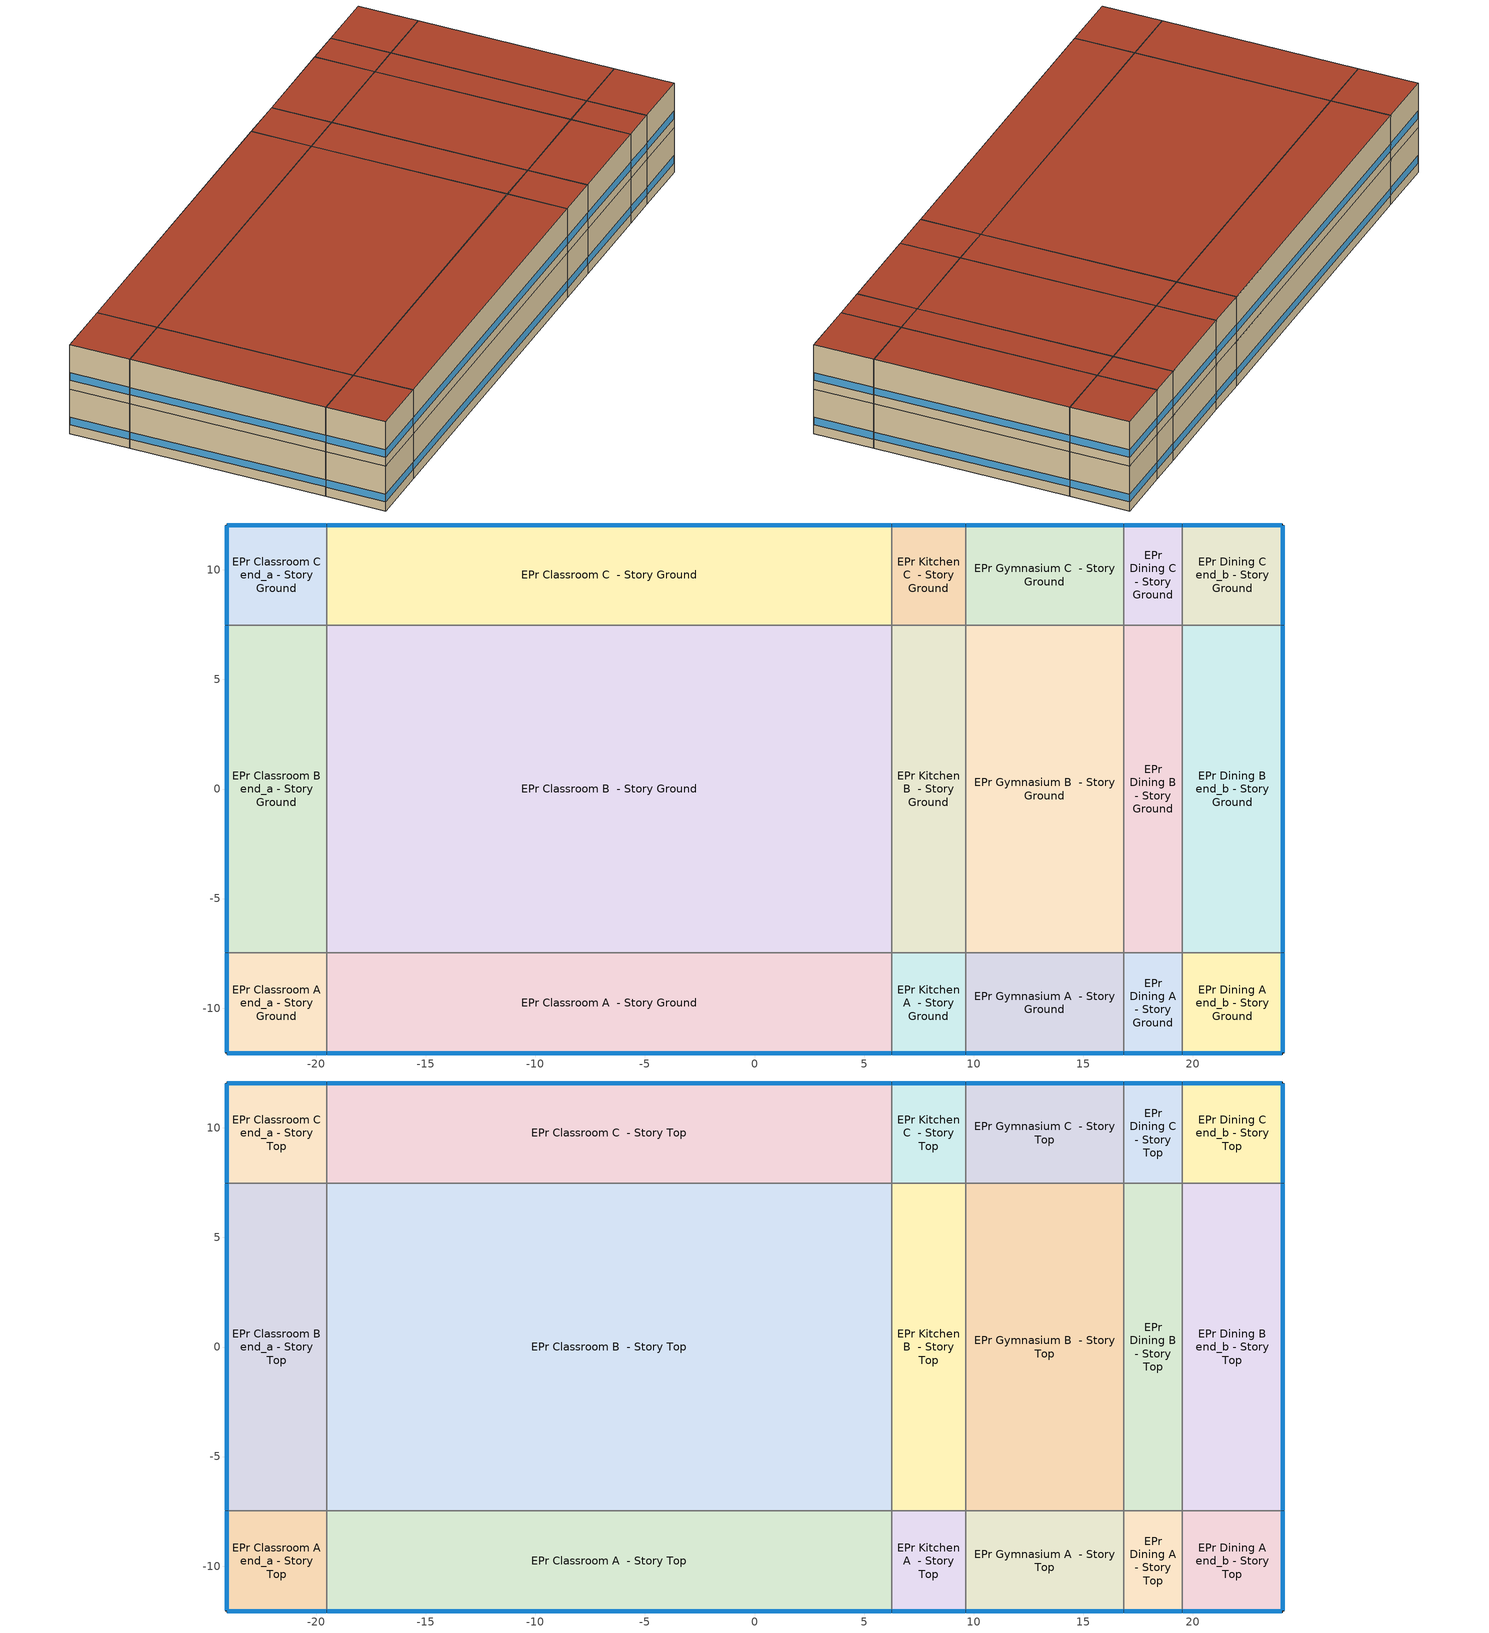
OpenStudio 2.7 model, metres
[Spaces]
EPr Classroom A end_a - Story Ground
 floor ground: -24.1,-12.05 -24.1,-7.48 -19.52,-7.48 -19.52,-12.05 z0
 wall outside: -24.1,-7.48 -24.1,-12.05 -19.52,-12.05 z0:3.66
 wall to EPr Classroom B end_a - Story Ground: -19.52,-7.48 -24.1,-7.48 z0:3.66
 wall to EPr Classroom A  - Story Ground: -19.52,-12.05 -19.52,-7.48 z0:3.66
 window: -24.1,-7.5 -24.1,-12.02 / -24.07,-12.05 -19.55,-12.05 z0.76:1.35
EPr Classroom B end_a - Story Ground
 floor ground: -24.1,-7.48 -24.1,7.48 -19.52,7.48 -19.52,-7.48 z0
 wall outside: -24.1,7.48 -24.1,-7.48 z0:3.66
 wall to EPr Classroom C end_a - Story Ground: -19.52,7.48 -24.1,7.48 z0:3.66
 wall to EPr Classroom B  - Story Ground: -19.52,-7.48 -19.52,7.48 z0:3.66
 window: -24.1,7.45 -24.1,-7.45 z0.76:1.35
EPr Classroom C end_a - Story Ground
 floor ground: -24.1,7.48 -24.1,12.05 -19.52,12.05 -19.52,7.48 z0
 wall outside: -19.52,12.05 -24.1,12.05 -24.1,7.48 z0:3.66
 wall to EPr Classroom C  - Story Ground: -19.52,7.48 -19.52,12.05 z0:3.66
 window: -24.1,12.02 -24.1,7.5 / -19.55,12.05 -24.07,12.05 z0.76:1.35
EPr Classroom A  - Story Ground
 floor ground: -19.52,-12.05 -19.52,-7.48 6.26,-7.48 6.26,-12.05 z0
 wall outside: -19.52,-12.05 6.26,-12.05 z0:3.66
 wall to EPr Classroom B  - Story Ground: 6.26,-7.48 -19.52,-7.48 z0:3.66
 wall to EPr Kitchen A  - Story Ground: 6.26,-12.05 6.26,-7.48 z0:3.66
 window: -19.5,-12.05 6.23,-12.05 z0.76:1.35
EPr Classroom B  - Story Ground
 floor ground: -19.52,-7.48 -19.52,7.48 6.26,7.48 6.26,-7.48 z0
 wall to EPr Classroom C  - Story Ground: 6.26,7.48 -19.52,7.48 z0:3.66
 wall to EPr Kitchen B  - Story Ground: 6.26,-7.48 6.26,7.48 z0:3.66
EPr Classroom C  - Story Ground
 floor ground: -19.52,7.48 -19.52,12.05 6.26,12.05 6.26,7.48 z0
 wall outside: 6.26,12.05 -19.52,12.05 z0:3.66
 wall to EPr Kitchen C  - Story Ground: 6.26,7.48 6.26,12.05 z0:3.66
 window: 6.23,12.05 -19.5,12.05 z0.76:1.35
EPr Kitchen A  - Story Ground
 floor ground: 6.26,-12.05 6.26,-7.48 9.63,-7.48 9.63,-12.05 z0
 wall outside: 6.26,-12.05 9.63,-12.05 z0:3.66
 wall to EPr Kitchen B  - Story Ground: 9.63,-7.48 6.26,-7.48 z0:3.66
 wall to EPr Gymnasium A  - Story Ground: 9.63,-12.05 9.63,-7.48 z0:3.66
 window: 6.29,-12.05 9.61,-12.05 z0.76:1.36
EPr Kitchen B  - Story Ground
 floor ground: 6.26,-7.48 6.26,7.48 9.63,7.48 9.63,-7.48 z0
 wall to EPr Kitchen C  - Story Ground: 9.63,7.48 6.26,7.48 z0:3.66
 wall to EPr Gymnasium B  - Story Ground: 9.63,-7.48 9.63,7.48 z0:3.66
EPr Kitchen C  - Story Ground
 floor ground: 6.26,7.48 6.26,12.05 9.63,12.05 9.63,7.48 z0
 wall outside: 9.63,12.05 6.26,12.05 z0:3.66
 wall to EPr Gymnasium C  - Story Ground: 9.63,7.48 9.63,12.05 z0:3.66
 window: 9.61,12.05 6.29,12.05 z0.76:1.36
EPr Gymnasium A  - Story Ground
 floor ground: 9.63,-12.05 9.63,-7.48 16.86,-7.48 16.86,-12.05 z0
 wall outside: 9.63,-12.05 16.86,-12.05 z0:3.66
 wall to EPr Gymnasium B  - Story Ground: 16.86,-7.48 9.63,-7.48 z0:3.66
 wall to EPr Dining A  - Story Ground: 16.86,-12.05 16.86,-7.48 z0:3.66
 window: 9.66,-12.05 16.83,-12.05 z0.76:1.35
EPr Gymnasium B  - Story Ground
 floor ground: 9.63,-7.48 9.63,7.48 16.86,7.48 16.86,-7.48 z0
 wall to EPr Gymnasium C  - Story Ground: 16.86,7.48 9.63,7.48 z0:3.66
 wall to EPr Dining B  - Story Ground: 16.86,-7.48 16.86,7.48 z0:3.66
EPr Gymnasium C  - Story Ground
 floor ground: 9.63,7.48 9.63,12.05 16.86,12.05 16.86,7.48 z0
 wall outside: 16.86,12.05 9.63,12.05 z0:3.66
 wall to EPr Dining C  - Story Ground: 16.86,7.48 16.86,12.05 z0:3.66
 window: 16.83,12.05 9.66,12.05 z0.76:1.35
EPr Dining A  - Story Ground
 floor ground: 16.86,-12.05 16.86,-7.48 19.52,-7.48 19.52,-12.05 z0
 wall outside: 16.86,-12.05 19.52,-12.05 z0:3.66
 wall to EPr Dining B  - Story Ground: 19.52,-7.48 16.86,-7.48 z0:3.66
 wall to EPr Dining A end_b - Story Ground: 19.52,-12.05 19.52,-7.48 z0:3.66
 window: 16.88,-12.05 19.5,-12.05 z0.76:1.36
EPr Dining B  - Story Ground
 floor ground: 16.86,-7.48 16.86,7.48 19.52,7.48 19.52,-7.48 z0
 wall to EPr Dining C  - Story Ground: 19.52,7.48 16.86,7.48 z0:3.66
 wall to EPr Dining B end_b - Story Ground: 19.52,-7.48 19.52,7.48 z0:3.66
EPr Dining C  - Story Ground
 floor ground: 16.86,7.48 16.86,12.05 19.52,12.05 19.52,7.48 z0
 wall outside: 19.52,12.05 16.86,12.05 z0:3.66
 wall to EPr Dining C end_b - Story Ground: 19.52,7.48 19.52,12.05 z0:3.66
 window: 19.5,12.05 16.88,12.05 z0.76:1.36
EPr Dining A end_b - Story Ground
 floor ground: 19.52,-12.05 19.52,-7.48 24.1,-7.48 24.1,-12.05 z0
 wall outside: 19.52,-12.05 24.1,-12.05 24.1,-7.48 z0:3.66
 wall to EPr Dining B end_b - Story Ground: 24.1,-7.48 19.52,-7.48 z0:3.66
 window: 19.55,-12.05 24.07,-12.05 / 24.1,-12.02 24.1,-7.5 z0.76:1.35
EPr Dining B end_b - Story Ground
 floor ground: 19.52,-7.48 19.52,7.48 24.1,7.48 24.1,-7.48 z0
 wall outside: 24.1,-7.48 24.1,7.48 z0:3.66
 wall to EPr Dining C end_b - Story Ground: 24.1,7.48 19.52,7.48 z0:3.66
 window: 24.1,-7.45 24.1,7.45 z0.76:1.35
EPr Dining C end_b - Story Ground
 floor ground: 19.52,7.48 19.52,12.05 24.1,12.05 24.1,7.48 z0
 wall outside: 24.1,7.48 24.1,12.05 19.52,12.05 z0:3.66
 window: 24.07,12.05 19.55,12.05 / 24.1,7.5 24.1,12.02 z0.76:1.35
EPr Classroom A end_a - Story Top
 floor to EPr Classroom A end_a - Story Ground: -24.1,-12.05 -24.1,-7.48 -19.52,-7.48 -19.52,-12.05 z3.66
 wall outside: -24.1,-7.48 -24.1,-12.05 -19.52,-12.05 z3.66:7.32
 wall to EPr Classroom B end_a - Story Top: -19.52,-7.48 -24.1,-7.48 z3.66:7.32
 wall to EPr Classroom A  - Story Top: -19.52,-12.05 -19.52,-7.48 z3.66:7.32
 window: -24.1,-7.5 -24.1,-12.02 / -24.07,-12.05 -19.55,-12.05 z4.42:5.01
 roof outside: -19.52,-12.05 -19.52,-7.48 -24.1,-7.48 -24.1,-12.05 z7.32
EPr Classroom B end_a - Story Top
 floor to EPr Classroom B end_a - Story Ground: -24.1,-7.48 -24.1,7.48 -19.52,7.48 -19.52,-7.48 z3.66
 wall outside: -24.1,7.48 -24.1,-7.48 z3.66:7.32
 wall to EPr Classroom C end_a - Story Top: -19.52,7.48 -24.1,7.48 z3.66:7.32
 wall to EPr Classroom B  - Story Top: -19.52,-7.48 -19.52,7.48 z3.66:7.32
 window: -24.1,7.45 -24.1,-7.45 z4.42:5.01
 roof outside: -19.52,-7.48 -19.52,7.48 -24.1,7.48 -24.1,-7.48 z7.32
EPr Classroom C end_a - Story Top
 floor to EPr Classroom C end_a - Story Ground: -24.1,7.48 -24.1,12.05 -19.52,12.05 -19.52,7.48 z3.66
 wall outside: -19.52,12.05 -24.1,12.05 -24.1,7.48 z3.66:7.32
 wall to EPr Classroom C  - Story Top: -19.52,7.48 -19.52,12.05 z3.66:7.32
 window: -24.1,12.02 -24.1,7.5 / -19.55,12.05 -24.07,12.05 z4.42:5.01
 roof outside: -19.52,7.48 -19.52,12.05 -24.1,12.05 -24.1,7.48 z7.32
EPr Classroom A  - Story Top
 floor to EPr Classroom A  - Story Ground: -19.52,-12.05 -19.52,-7.48 6.26,-7.48 6.26,-12.05 z3.66
 wall outside: -19.52,-12.05 6.26,-12.05 z3.66:7.32
 wall to EPr Classroom B  - Story Top: 6.26,-7.48 -19.52,-7.48 z3.66:7.32
 wall to EPr Kitchen A  - Story Top: 6.26,-12.05 6.26,-7.48 z3.66:7.32
 window: -19.5,-12.05 6.23,-12.05 z4.42:5.01
 roof outside: 6.26,-12.05 6.26,-7.48 -19.52,-7.48 -19.52,-12.05 z7.32
EPr Classroom B  - Story Top
 floor to EPr Classroom B  - Story Ground: -19.52,-7.48 -19.52,7.48 6.26,7.48 6.26,-7.48 z3.66
 wall to EPr Classroom C  - Story Top: 6.26,7.48 -19.52,7.48 z3.66:7.32
 wall to EPr Kitchen B  - Story Top: 6.26,-7.48 6.26,7.48 z3.66:7.32
 roof outside: 6.26,-7.48 6.26,7.48 -19.52,7.48 -19.52,-7.48 z7.32
EPr Classroom C  - Story Top
 floor to EPr Classroom C  - Story Ground: -19.52,7.48 -19.52,12.05 6.26,12.05 6.26,7.48 z3.66
 wall outside: 6.26,12.05 -19.52,12.05 z3.66:7.32
 wall to EPr Kitchen C  - Story Top: 6.26,7.48 6.26,12.05 z3.66:7.32
 window: 6.23,12.05 -19.5,12.05 z4.42:5.01
 roof outside: 6.26,7.48 6.26,12.05 -19.52,12.05 -19.52,7.48 z7.32
EPr Kitchen A  - Story Top
 floor to EPr Kitchen A  - Story Ground: 6.26,-12.05 6.26,-7.48 9.63,-7.48 9.63,-12.05 z3.66
 wall outside: 6.26,-12.05 9.63,-12.05 z3.66:7.32
 wall to EPr Kitchen B  - Story Top: 9.63,-7.48 6.26,-7.48 z3.66:7.32
 wall to EPr Gymnasium A  - Story Top: 9.63,-12.05 9.63,-7.48 z3.66:7.32
 window: 6.29,-12.05 9.61,-12.05 z4.42:5.01
 roof outside: 9.63,-12.05 9.63,-7.48 6.26,-7.48 6.26,-12.05 z7.32
EPr Kitchen B  - Story Top
 floor to EPr Kitchen B  - Story Ground: 6.26,-7.48 6.26,7.48 9.63,7.48 9.63,-7.48 z3.66
 wall to EPr Kitchen C  - Story Top: 9.63,7.48 6.26,7.48 z3.66:7.32
 wall to EPr Gymnasium B  - Story Top: 9.63,-7.48 9.63,7.48 z3.66:7.32
 roof outside: 9.63,-7.48 9.63,7.48 6.26,7.48 6.26,-7.48 z7.32
EPr Kitchen C  - Story Top
 floor to EPr Kitchen C  - Story Ground: 6.26,7.48 6.26,12.05 9.63,12.05 9.63,7.48 z3.66
 wall outside: 9.63,12.05 6.26,12.05 z3.66:7.32
 wall to EPr Gymnasium C  - Story Top: 9.63,7.48 9.63,12.05 z3.66:7.32
 window: 9.61,12.05 6.29,12.05 z4.42:5.01
 roof outside: 9.63,7.48 9.63,12.05 6.26,12.05 6.26,7.48 z7.32
EPr Gymnasium A  - Story Top
 floor to EPr Gymnasium A  - Story Ground: 9.63,-12.05 9.63,-7.48 16.86,-7.48 16.86,-12.05 z3.66
 wall outside: 9.63,-12.05 16.86,-12.05 z3.66:7.32
 wall to EPr Gymnasium B  - Story Top: 16.86,-7.48 9.63,-7.48 z3.66:7.32
 wall to EPr Dining A  - Story Top: 16.86,-12.05 16.86,-7.48 z3.66:7.32
 window: 9.66,-12.05 16.83,-12.05 z4.42:5.01
 roof outside: 16.86,-12.05 16.86,-7.48 9.63,-7.48 9.63,-12.05 z7.32
EPr Gymnasium B  - Story Top
 floor to EPr Gymnasium B  - Story Ground: 9.63,-7.48 9.63,7.48 16.86,7.48 16.86,-7.48 z3.66
 wall to EPr Gymnasium C  - Story Top: 16.86,7.48 9.63,7.48 z3.66:7.32
 wall to EPr Dining B  - Story Top: 16.86,-7.48 16.86,7.48 z3.66:7.32
 roof outside: 16.86,-7.48 16.86,7.48 9.63,7.48 9.63,-7.48 z7.32
EPr Gymnasium C  - Story Top
 floor to EPr Gymnasium C  - Story Ground: 9.63,7.48 9.63,12.05 16.86,12.05 16.86,7.48 z3.66
 wall outside: 16.86,12.05 9.63,12.05 z3.66:7.32
 wall to EPr Dining C  - Story Top: 16.86,7.48 16.86,12.05 z3.66:7.32
 window: 16.83,12.05 9.66,12.05 z4.42:5.01
 roof outside: 16.86,7.48 16.86,12.05 9.63,12.05 9.63,7.48 z7.32
EPr Dining A  - Story Top
 floor to EPr Dining A  - Story Ground: 16.86,-12.05 16.86,-7.48 19.52,-7.48 19.52,-12.05 z3.66
 wall outside: 16.86,-12.05 19.52,-12.05 z3.66:7.32
 wall to EPr Dining B  - Story Top: 19.52,-7.48 16.86,-7.48 z3.66:7.32
 wall to EPr Dining A end_b - Story Top: 19.52,-12.05 19.52,-7.48 z3.66:7.32
 window: 16.88,-12.05 19.5,-12.05 z4.42:5.02
 roof outside: 19.52,-12.05 19.52,-7.48 16.86,-7.48 16.86,-12.05 z7.32
EPr Dining B  - Story Top
 floor to EPr Dining B  - Story Ground: 16.86,-7.48 16.86,7.48 19.52,7.48 19.52,-7.48 z3.66
 wall to EPr Dining C  - Story Top: 19.52,7.48 16.86,7.48 z3.66:7.32
 wall to EPr Dining B end_b - Story Top: 19.52,-7.48 19.52,7.48 z3.66:7.32
 roof outside: 19.52,-7.48 19.52,7.48 16.86,7.48 16.86,-7.48 z7.32
EPr Dining C  - Story Top
 floor to EPr Dining C  - Story Ground: 16.86,7.48 16.86,12.05 19.52,12.05 19.52,7.48 z3.66
 wall outside: 19.52,12.05 16.86,12.05 z3.66:7.32
 wall to EPr Dining C end_b - Story Top: 19.52,7.48 19.52,12.05 z3.66:7.32
 window: 19.5,12.05 16.88,12.05 z4.42:5.02
 roof outside: 19.52,7.48 19.52,12.05 16.86,12.05 16.86,7.48 z7.32
EPr Dining A end_b - Story Top
 floor to EPr Dining A end_b - Story Ground: 19.52,-12.05 19.52,-7.48 24.1,-7.48 24.1,-12.05 z3.66
 wall outside: 19.52,-12.05 24.1,-12.05 24.1,-7.48 z3.66:7.32
 wall to EPr Dining B end_b - Story Top: 24.1,-7.48 19.52,-7.48 z3.66:7.32
 window: 19.55,-12.05 24.07,-12.05 / 24.1,-12.02 24.1,-7.5 z4.42:5.01
 roof outside: 24.1,-12.05 24.1,-7.48 19.52,-7.48 19.52,-12.05 z7.32
EPr Dining B end_b - Story Top
 floor to EPr Dining B end_b - Story Ground: 19.52,-7.48 19.52,7.48 24.1,7.48 24.1,-7.48 z3.66
 wall outside: 24.1,-7.48 24.1,7.48 z3.66:7.32
 wall to EPr Dining C end_b - Story Top: 24.1,7.48 19.52,7.48 z3.66:7.32
 window: 24.1,-7.45 24.1,7.45 z4.42:5.01
 roof outside: 24.1,-7.48 24.1,7.48 19.52,7.48 19.52,-7.48 z7.32
EPr Dining C end_b - Story Top
 floor to EPr Dining C end_b - Story Ground: 19.52,7.48 19.52,12.05 24.1,12.05 24.1,7.48 z3.66
 wall outside: 24.1,7.48 24.1,12.05 19.52,12.05 z3.66:7.32
 window: 24.07,12.05 19.55,12.05 / 24.1,7.5 24.1,12.02 z4.42:5.01
 roof outside: 24.1,7.48 24.1,12.05 19.52,12.05 19.52,7.48 z7.32
[Building]
DEER Pre-1975|EPr
[Site]
Site 1
[ClimateZones]
Climate Zone Institution Name 1=CEC; Climate Zone Document Name 1=California Climate Zone Descriptions; Climate Zone Document Year 1=1995; Climate Zone Value 1=6
[SizingPeriod:DesignDay] Barometric Pressure {Pa}=100977; Sky Clearness=0; Rain Indicator=0; Snow Indicator=0; Day of Month=21; Daylight Saving Time Indicator=0; Humidity Indicating Type=Wetbulb; Dry-Bulb Temperature Range Modifier Type=DefaultMultipliers
Name | Maximum Dry-Bulb Temperature {C} | Daily Dry-Bulb Temperature Range {deltaC} | Humidity Indicating Conditions at Maximum Dry-Bulb | Wind Speed {m/s} | Wind Direction {deg} | Month | Day Type | Solar Model Indicator | ASHRAE Taub | ASHRAE Taud
Houston Bush Intercontinental Ann Htg 99.6% Condns DB | -1.6 | 0 | -1.6 | 2.8 | 0 | 1 | WinterDesignDay | ASHRAEClearSky
Houston Bush Intercontinental Ann Clg .4% Condns DB=>MWB | 36 | 10.1 | 24.8 | 3.5 | 170 | 7 | SummerDesignDay | ASHRAETau | 0.499 | 1.97
[SpaceType] Standards Building Type=EPr
Name | Standards Space Type
EPr Classroom | Classroom
EPr Dining | Dining
EPr Gymnasium | Gymnasium
EPr Kitchen | Kitchen
[BuildingStory] Nominal Floor to Floor Height {m}=3.6576
Name | Nominal Z Coordinate {m}
Story Ground | 0
Story Top | 3.6576
[Space]
Name | Space Type | Building Story | Thermal Zone
EPr Classroom A end_a - Story Ground | EPr Classroom | Story Ground | Zone EPr Classroom A end_a - Story Ground
EPr Classroom B end_a - Story Ground | EPr Classroom | Story Ground | Zone EPr Classroom B end_a - Story Ground
EPr Classroom C end_a - Story Ground | EPr Classroom | Story Ground | Zone EPr Classroom C end_a - Story Ground
EPr Classroom A  - Story Ground | EPr Classroom | Story Ground | Zone EPr Classroom A  - Story Ground
EPr Classroom B  - Story Ground | EPr Classroom | Story Ground | Zone EPr Classroom B  - Story Ground
EPr Classroom C  - Story Ground | EPr Classroom | Story Ground | Zone EPr Classroom C  - Story Ground
EPr Kitchen A  - Story Ground | EPr Kitchen | Story Ground | Zone EPr Kitchen A  - Story Ground
EPr Kitchen B  - Story Ground | EPr Kitchen | Story Ground | Zone EPr Kitchen B  - Story Ground
EPr Kitchen C  - Story Ground | EPr Kitchen | Story Ground | Zone EPr Kitchen C  - Story Ground
EPr Gymnasium A  - Story Ground | EPr Gymnasium | Story Ground | Zone EPr Gymnasium A  - Story Ground
EPr Gymnasium B  - Story Ground | EPr Gymnasium | Story Ground | Zone EPr Gymnasium B  - Story Ground
EPr Gymnasium C  - Story Ground | EPr Gymnasium | Story Ground | Zone EPr Gymnasium C  - Story Ground
EPr Dining A  - Story Ground | EPr Dining | Story Ground | Zone EPr Dining A  - Story Ground
EPr Dining B  - Story Ground | EPr Dining | Story Ground | Zone EPr Dining B  - Story Ground
EPr Dining C  - Story Ground | EPr Dining | Story Ground | Zone EPr Dining C  - Story Ground
EPr Dining A end_b - Story Ground | EPr Dining | Story Ground | Zone EPr Dining A end_b - Story Ground
EPr Dining B end_b - Story Ground | EPr Dining | Story Ground | Zone EPr Dining B end_b - Story Ground
EPr Dining C end_b - Story Ground | EPr Dining | Story Ground | Zone EPr Dining C end_b - Story Ground
EPr Classroom A end_a - Story Top | EPr Classroom | Story Top | Zone EPr Classroom A end_a - Story Top
EPr Classroom B end_a - Story Top | EPr Classroom | Story Top | Zone EPr Classroom B end_a - Story Top
EPr Classroom C end_a - Story Top | EPr Classroom | Story Top | Zone EPr Classroom C end_a - Story Top
EPr Classroom A  - Story Top | EPr Classroom | Story Top | Zone EPr Classroom A  - Story Top
EPr Classroom B  - Story Top | EPr Classroom | Story Top | Zone EPr Classroom B  - Story Top
EPr Classroom C  - Story Top | EPr Classroom | Story Top | Zone EPr Classroom C  - Story Top
EPr Kitchen A  - Story Top | EPr Kitchen | Story Top | Zone EPr Kitchen A  - Story Top
EPr Kitchen B  - Story Top | EPr Kitchen | Story Top | Zone EPr Kitchen B  - Story Top
EPr Kitchen C  - Story Top | EPr Kitchen | Story Top | Zone EPr Kitchen C  - Story Top
EPr Gymnasium A  - Story Top | EPr Gymnasium | Story Top | Zone EPr Gymnasium A  - Story Top
EPr Gymnasium B  - Story Top | EPr Gymnasium | Story Top | Zone EPr Gymnasium B  - Story Top
EPr Gymnasium C  - Story Top | EPr Gymnasium | Story Top | Zone EPr Gymnasium C  - Story Top
EPr Dining A  - Story Top | EPr Dining | Story Top | Zone EPr Dining A  - Story Top
EPr Dining B  - Story Top | EPr Dining | Story Top | Zone EPr Dining B  - Story Top
EPr Dining C  - Story Top | EPr Dining | Story Top | Zone EPr Dining C  - Story Top
EPr Dining A end_b - Story Top | EPr Dining | Story Top | Zone EPr Dining A end_b - Story Top
EPr Dining B end_b - Story Top | EPr Dining | Story Top | Zone EPr Dining B end_b - Story Top
EPr Dining C end_b - Story Top | EPr Dining | Story Top | Zone EPr Dining C end_b - Story Top
[ThermalZone] Multiplier=1; Use Ideal Air Loads=No
Zone EPr Classroom A end_a - Story Ground; Zone EPr Classroom B end_a - Story Ground; Zone EPr Classroom C end_a - Story Ground; Zone EPr Classroom A  - Story Ground; Zone EPr Classroom B  - Story Ground; Zone EPr Classroom C  - Story Ground; Zone EPr Kitchen A  - Story Ground; Zone EPr Kitchen B  - Story Ground; Zone EPr Kitchen C  - Story Ground; Zone EPr Gymnasium A  - Story Ground; Zone EPr Gymnasium B  - Story Ground; Zone EPr Gymnasium C  - Story Ground; Zone EPr Dining A  - Story Ground; Zone EPr Dining B  - Story Ground; Zone EPr Dining C  - Story Ground; Zone EPr Dining A end_b - Story Ground; Zone EPr Dining B end_b - Story Ground; Zone EPr Dining C end_b - Story Ground; Zone EPr Classroom A end_a - Story Top; Zone EPr Classroom B end_a - Story Top; Zone EPr Classroom C end_a - Story Top; Zone EPr Classroom A  - Story Top; Zone EPr Classroom B  - Story Top; Zone EPr Classroom C  - Story Top; Zone EPr Kitchen A  - Story Top; Zone EPr Kitchen B  - Story Top; Zone EPr Kitchen C  - Story Top; Zone EPr Gymnasium A  - Story Top; Zone EPr Gymnasium B  - Story Top; Zone EPr Gymnasium C  - Story Top; Zone EPr Dining A  - Story Top; Zone EPr Dining B  - Story Top; Zone EPr Dining C  - Story Top; Zone EPr Dining A end_b - Story Top; Zone EPr Dining B end_b - Story Top; Zone EPr Dining C end_b - Story Top
[Sizing:Zone] Zone Cooling Design Supply Air Temperature Input Method=SupplyAirTemperature; Zone Cooling Design Supply Air Temperature {C}=14; Zone Cooling Design Supply Air Temperature Difference {deltaC}=11.11; Zone Heating Design Supply Air Temperature Input Method=SupplyAirTemperature; Zone Heating Design Supply Air Temperature {C}=40; Zone Heating Design Supply Air Temperature Difference {deltaC}=11.11; Zone Cooling Design Supply Air Humidity Ratio {kg-H2O/kg-air}=0.0085; Zone Heating Design Supply Air Humidity Ratio {kg-H2O/kg-air}=0.008; Cooling Design Air Flow Method=DesignDay; Heating Design Air Flow Method=DesignDay; Account for Dedicated Outdoor Air System=No; Dedicated Outdoor Air System Control Strategy=NeutralSupplyAir; Dedicated Outdoor Air Low Setpoint Temperature for Design {C}=autosize; Dedicated Outdoor Air High Setpoint Temperature for Design {C}=autosize
Zone EPr Classroom A end_a - Story Ground; Zone EPr Classroom B end_a - Story Ground; Zone EPr Classroom C end_a - Story Ground; Zone EPr Classroom A  - Story Ground; Zone EPr Classroom B  - Story Ground; Zone EPr Classroom C  - Story Ground; Zone EPr Kitchen A  - Story Ground; Zone EPr Kitchen B  - Story Ground; Zone EPr Kitchen C  - Story Ground; Zone EPr Gymnasium A  - Story Ground; Zone EPr Gymnasium B  - Story Ground; Zone EPr Gymnasium C  - Story Ground; Zone EPr Dining A  - Story Ground; Zone EPr Dining B  - Story Ground; Zone EPr Dining C  - Story Ground; Zone EPr Dining A end_b - Story Ground; Zone EPr Dining B end_b - Story Ground; Zone EPr Dining C end_b - Story Ground; Zone EPr Classroom A end_a - Story Top; Zone EPr Classroom B end_a - Story Top; Zone EPr Classroom C end_a - Story Top; Zone EPr Classroom A  - Story Top; Zone EPr Classroom B  - Story Top; Zone EPr Classroom C  - Story Top; Zone EPr Kitchen A  - Story Top; Zone EPr Kitchen B  - Story Top; Zone EPr Kitchen C  - Story Top; Zone EPr Gymnasium A  - Story Top; Zone EPr Gymnasium B  - Story Top; Zone EPr Gymnasium C  - Story Top; Zone EPr Dining A  - Story Top; Zone EPr Dining B  - Story Top; Zone EPr Dining C  - Story Top; Zone EPr Dining A end_b - Story Top; Zone EPr Dining B end_b - Story Top; Zone EPr Dining C end_b - Story Top
